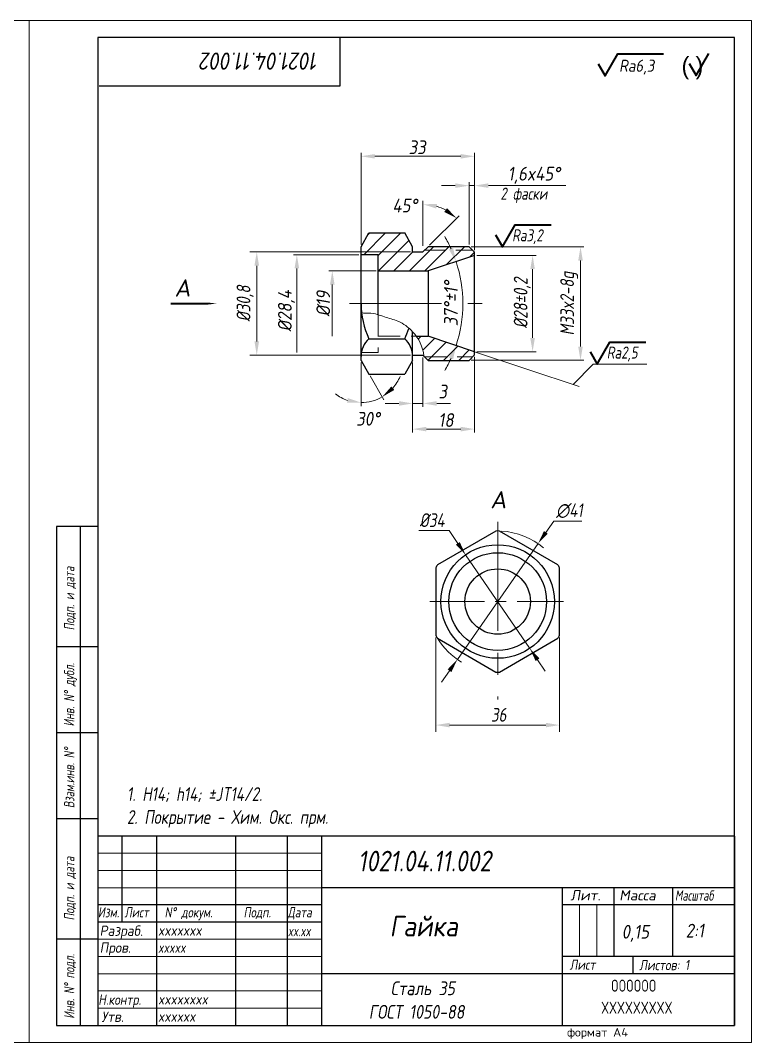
# Model space of a CAD drawing. Header units: millimetres. Extents: x 1490 to 2788, y -4564 to 680.
# Drawn here: x 2157.1 to 2369.6, y -4239 to -3942 of the extents above; entities that cross this region are included whole.
import ezdxf

# ---------------------------------------------------------------- set-up
doc = ezdxf.new("R2010")
doc.units = ezdxf.units.MM
doc.linetypes.add('CENTER', pattern=[50.8, 31.75, -6.35, 6.35, -6.35])
doc.linetypes.add('HIDDEN', pattern=[9.525, 6.35, -3.175])
for name, color, linetype, lineweight in [('Ax', 1, 'CENTER', 18), ('Dim', 3, 'Continuous', 40), ('Hatch', 5, 'Continuous', 18), ('Hidden', 6, 'HIDDEN', 18), ('Slim', 8, 'Continuous', 18), ('Text', 2, 'Continuous', 40), ('Wide', 31, 'Continuous', 60)]:
    doc.layers.add(name, color=color, linetype=linetype, lineweight=lineweight)
doc.styles.add('курсив', font='romans.shx', dxfattribs={"oblique": 10})
doc.styles.add('курсив 0_75', font='romans.shx', dxfattribs={"width": 0.75, "oblique": 10})
doc.styles.add('курсив 0_85', font='romans.shx', dxfattribs={"width": 0.85, "oblique": 10})
doc.dimstyles.new('L.Zero', dxfattribs={"dimtxt": 4, "dimasz": 1.8, "dimexe": 2, "dimexo": 0.625, "dimgap": 1, "dimtad": 1, "dimlfac": 5, "dimtxsty": 'курсив 0_85', "dimcen": 0, "dimadec": 1, "dimazin": 0, "dimtp": 0.0165, "dimtm": 0.0075, "dimtfac": 1, "dimtmove": 0, "dimatfit": 3, "dimldrblk": 'NONE', "dimfxl": 1, "dimlwd": 18, "dimlwe": 18, "dimarcsym": 0})
doc.dimstyles.new('к1_1', dxfattribs={"dimtxt": 4, "dimasz": 4, "dimexe": 1, "dimexo": 0.625, "dimtad": 1, "dimtxsty": 'курсив 0_85', "dimcen": 0, "dimadec": 0, "dimazin": 0, "dimtfac": 1, "dimtmove": 0, "dimatfit": 3, "dimldrblk": 'DOTSMALL', "dimfxl": 1, "dimlwd": 18, "dimlwe": 18, "dimarcsym": 0})
doc.dimstyles.new('к1_1св', dxfattribs={"dimtxt": 4, "dimasz": 4, "dimexe": 2, "dimexo": 0.625, "dimgap": 1, "dimtad": 1, "dimtoh": 1, "dimtxsty": 'курсив 0_75', "dimcen": 0, "dimadec": 0, "dimazin": 0, "dimtfac": 1, "dimtmove": 0, "dimatfit": 3, "dimldrblk": 'DOTSMALL', "dimfxl": 1, "dimlwd": 18, "dimlwe": 18, "dimarcsym": 0})

# ---------------------------------------------------------------- blocks, each defined once
blk = doc.blocks.new('*D20')
at = {"layer": 'Defpoints', "color": 0, "transparency": 16777216}
for p in [(2289.06, -4010.31), (2275.61, -4014.81), (2285.44, -4028.44), (2275.61, -4033.81), (2289.06, -4038.31)]:
    blk.add_point(p, dxfattribs=at)
at = {"layer": 'Dim', "color": 0, "lineweight": 18, "transparency": 16777216}
for start, end in [(24.463, 30.426), (341.5, 18.5), (329.574, 335.537)]:
    blk.add_arc((2247.21, -4024.31), 38.45, start, end, dxfattribs=at)
at = {"layer": 'Dim', "color": 0, "transparency": 16777216}
for points in [[(2282.83, -4008.14), (2281.59, -4008.63), (2283.68, -4012.11)], [(2281.59, -4039.99), (2282.83, -4040.48), (2283.68, -4036.51)]]:
    blk.add_solid(points, dxfattribs=at)
at = {"layer": 'Dim', "color": 0, "transparency": 16777216, "insert": (2282.17, -4024.31), "char_height": 4, "attachment_point": 5, "rotation": 90, "style": 'курсив 0_85'}
blk.add_mtext('37°%%p1%%d', dxfattribs=at)
blk = doc.blocks.new('_DotSmall')
at = {"color": 0, "linetype": 'ByBlock', "const_width": 0.5}
blk.add_lwpolyline([(-122670.927, 17467.939, 1), (-122670.802, 17467.939, 1)], format="xyb", close=True, dxfattribs=at)
blk = doc.blocks.new('*D21')
at = {"layer": 'Defpoints', "color": 0, "transparency": 16777216}
for p in [(2289.06, -4010.31), (2289.06, -4038.31), (2305.92, -4038.31)]:
    blk.add_point(p, dxfattribs=at)
at = {"layer": 'Dim', "color": 0, "lineweight": 18, "transparency": 16777216}
for p, q in [((2289.68, -4010.31), (2306.92, -4010.31)), ((2305.92, -4014.31), (2305.92, -4034.31)), ((2289.68, -4038.31), (2306.92, -4038.31))]:
    blk.add_line(p, q, dxfattribs=at)
at = {"layer": 'Dim', "color": 0, "transparency": 16777216}
for points in [[(2305.25, -4014.31), (2306.58, -4014.31), (2305.92, -4010.31)], [(2305.25, -4034.31), (2306.58, -4034.31), (2305.92, -4038.31)]]:
    blk.add_solid(points, dxfattribs=at)
at = {"layer": 'Dim', "color": 0, "transparency": 16777216, "insert": (2302.91, -4024.14), "char_height": 4, "attachment_point": 5, "rotation": 90, "style": 'курсив 0_75'}
blk.add_mtext('%%c28%%p0,2', dxfattribs=at)
blk = doc.blocks.new('*D22')
at = {"layer": 'Defpoints', "color": 0, "transparency": 16777216}
for p in [(2271.06, -4040.81), (2274.06, -4039.31), (2271.06, -4053.33)]:
    blk.add_point(p, dxfattribs=at)
at = {"layer": 'Dim', "color": 0, "lineweight": 18, "transparency": 16777216}
for p, q in [((2271.06, -4041.44), (2271.06, -4054.33)), ((2274.06, -4039.94), (2274.06, -4054.33)), ((2267.06, -4053.33), (2263.06, -4053.33)), ((2274.06, -4053.33), (2271.06, -4053.33)), ((2278.06, -4053.33), (2282.06, -4053.33))]:
    blk.add_line(p, q, dxfattribs=at)
at = {"layer": 'Dim', "color": 0, "transparency": 16777216}
for points in [[(2267.06, -4052.67), (2267.06, -4054), (2271.06, -4053.33)], [(2278.06, -4052.67), (2278.06, -4054), (2274.06, -4053.33)]]:
    blk.add_solid(points, dxfattribs=at)
at = {"layer": 'Dim', "color": 0, "transparency": 16777216, "insert": (2279.8, -4049.88), "char_height": 4, "attachment_point": 5, "style": 'курсив 0_85'}
blk.add_mtext('3', dxfattribs=at)
blk = doc.blocks.new('*D23')
at = {"layer": 'Defpoints', "color": 0, "transparency": 16777216}
for p in [(2287.46, -4007.81), (2287.46, -4040.81), (2319.85, -4040.81)]:
    blk.add_point(p, dxfattribs=at)
at = {"layer": 'Dim', "color": 0, "lineweight": 18, "transparency": 16777216}
for p, q in [((2288.08, -4007.81), (2320.85, -4007.81)), ((2319.85, -4011.81), (2319.85, -4036.81)), ((2288.08, -4040.81), (2320.85, -4040.81))]:
    blk.add_line(p, q, dxfattribs=at)
at = {"layer": 'Dim', "color": 0, "transparency": 16777216}
for points in [[(2319.18, -4011.81), (2320.51, -4011.81), (2319.85, -4007.81)], [(2319.18, -4036.81), (2320.51, -4036.81), (2319.85, -4040.81)]]:
    blk.add_solid(points, dxfattribs=at)
at = {"layer": 'Dim', "color": 0, "transparency": 16777216, "insert": (2316.56, -4024.31), "char_height": 4, "attachment_point": 5, "rotation": 90, "style": 'курсив 0_75'}
blk.add_mtext('M33x2-8g', dxfattribs=at)
blk = doc.blocks.new('*D24')
at = {"layer": 'Defpoints', "color": 0, "transparency": 16777216}
for p in [(2280.98, -3997.32), (2274.06, -4008.19), (2274.06, -4008.94), (2274.06, -4009.31), (2275.56, -4007.81)]:
    blk.add_point(p, dxfattribs=at)
at = {"layer": 'Dim', "color": 0, "lineweight": 18, "transparency": 16777216}
for p, q in [((2274.06, -4007.57), (2274.06, -3994.47)), ((2276, -4007.37), (2284.55, -3998.81))]:
    blk.add_line(p, q, dxfattribs=at)
blk.add_arc((2274.06, -4009.31), 13.85, 61.611, 73.389, dxfattribs=at)
at = {"layer": 'Dim', "color": 0, "transparency": 16777216}
for points in [[(2277.92, -3996.7), (2278.11, -3995.38), (2274.06, -3995.47)], [(2281.04, -3996.6), (2280.24, -3997.67), (2283.85, -3999.52)]]:
    blk.add_solid(points, dxfattribs=at)
at = {"layer": 'Dim', "color": 0, "transparency": 16777216, "insert": (2268.81, -3995.83), "char_height": 4, "attachment_point": 5, "style": 'курсив 0_85'}
blk.add_mtext('45°', dxfattribs=at)
blk = doc.blocks.new('*D25')
at = {"layer": 'Defpoints', "color": 0, "transparency": 16777216}
for p in [(2289.06, -3990.05), (2287.46, -4007.81), (2289.06, -4009.41)]:
    blk.add_point(p, dxfattribs=at)
at = {"layer": 'Dim', "color": 0, "lineweight": 18, "transparency": 16777216}
for p, q in [((2283.46, -3990.05), (2279.46, -3990.05)), ((2287.46, -4007.19), (2287.46, -3989.05)), ((2287.46, -3990.05), (2289.06, -3990.05)), ((2289.06, -4008.79), (2289.06, -3989.05)), ((2293.06, -3990.05), (2315.6, -3990.05))]:
    blk.add_line(p, q, dxfattribs=at)
at = {"layer": 'Dim', "color": 0, "transparency": 16777216}
for points in [[(2283.46, -3989.38), (2283.46, -3990.71), (2287.46, -3990.05)], [(2293.06, -3989.38), (2293.06, -3990.71), (2289.06, -3990.05)]]:
    blk.add_solid(points, dxfattribs=at)
at = {"layer": 'Dim', "color": 0, "transparency": 16777216, "insert": (2306.33, -3987.04), "char_height": 4, "attachment_point": 5, "style": 'курсив 0_85'}
blk.add_mtext('1,6x45%%d', dxfattribs=at)
blk = doc.blocks.new('_None')
blk = doc.blocks.new('*D26')
at = {"layer": 'Defpoints', "color": 0, "transparency": 16777216}
for p in [(2289.06, -3981.52), (2256.06, -4007.81), (2289.06, -4009.41)]:
    blk.add_point(p, dxfattribs=at)
at = {"layer": 'Dim', "color": 0, "lineweight": 18, "transparency": 16777216}
for p, q in [((2256.06, -4007.19), (2256.06, -3980.52)), ((2260.06, -3981.52), (2285.06, -3981.52)), ((2289.06, -4008.79), (2289.06, -3980.52))]:
    blk.add_line(p, q, dxfattribs=at)
at = {"layer": 'Dim', "color": 0, "transparency": 16777216}
for points in [[(2260.06, -3980.86), (2260.06, -3982.19), (2256.06, -3981.52)], [(2285.06, -3980.86), (2285.06, -3982.19), (2289.06, -3981.52)]]:
    blk.add_solid(points, dxfattribs=at)
at = {"layer": 'Dim', "color": 0, "transparency": 16777216, "insert": (2272.36, -3978.9), "char_height": 4, "attachment_point": 5, "style": 'курсив 0_85'}
blk.add_mtext('33', dxfattribs=at)
blk = doc.blocks.new('*D27')
at = {"layer": 'Defpoints', "color": 0, "transparency": 16777216}
for p in [(2271.06, -4040.81), (2289.06, -4039.21), (2289.06, -4060.79)]:
    blk.add_point(p, dxfattribs=at)
at = {"layer": 'Dim', "color": 0, "lineweight": 18, "transparency": 16777216}
for p, q in [((2271.06, -4041.44), (2271.06, -4061.79)), ((2289.06, -4039.84), (2289.06, -4061.79)), ((2275.06, -4060.79), (2285.06, -4060.79))]:
    blk.add_line(p, q, dxfattribs=at)
at = {"layer": 'Dim', "color": 0, "transparency": 16777216}
for points in [[(2275.06, -4060.13), (2275.06, -4061.46), (2271.06, -4060.79)], [(2285.06, -4060.13), (2285.06, -4061.46), (2289.06, -4060.79)]]:
    blk.add_solid(points, dxfattribs=at)
at = {"layer": 'Dim', "color": 0, "transparency": 16777216, "insert": (2280.74, -4058.17), "char_height": 4, "attachment_point": 5, "style": 'курсив 0_85'}
blk.add_mtext('18', dxfattribs=at)
blk = doc.blocks.new('*D28')
at = {"layer": 'Defpoints', "color": 0, "transparency": 16777216}
for p in [(2271.06, -4009.31), (2225.75, -4039.31), (2271.06, -4039.31)]:
    blk.add_point(p, dxfattribs=at)
at = {"layer": 'Dim', "color": 0, "lineweight": 18, "transparency": 16777216}
for p, q in [((2270.43, -4009.31), (2223.75, -4009.31)), ((2225.75, -4013.31), (2225.75, -4035.31)), ((2270.43, -4039.31), (2223.75, -4039.31))]:
    blk.add_line(p, q, dxfattribs=at)
at = {"layer": 'Dim', "color": 0, "transparency": 16777216}
for points in [[(2225.08, -4013.31), (2226.41, -4013.31), (2225.75, -4009.31)], [(2225.08, -4035.31), (2226.41, -4035.31), (2225.75, -4039.31)]]:
    blk.add_solid(points, dxfattribs=at)
at = {"layer": 'Dim', "color": 0, "transparency": 16777216, "insert": (2222.36, -4024.31), "char_height": 4, "attachment_point": 5, "rotation": 90, "style": 'курсив 0_75'}
blk.add_mtext('%%c30,8', dxfattribs=at)
blk = doc.blocks.new('*D179')
at = {"layer": 'Defpoints', "color": 0, "transparency": 16777216}
for p in [(2307.49, -4094.08), (2284.05, -4127.72)]:
    blk.add_point(p, dxfattribs=at)
at = {"layer": 'Dim', "color": 0, "lineweight": 18, "transparency": 16777216}
for p, q in [((2312.06, -4087.51), (2309.77, -4090.8)), ((2320.19, -4087.51), (2312.06, -4087.51)), ((2284.05, -4127.72), (2307.49, -4094.08)), ((2281.77, -4131), (2279.48, -4134.29))]:
    blk.add_line(p, q, dxfattribs=at)
blk.add_arc((2295.77, -4110.9), 20.5, 49.5526, 86.8453, dxfattribs=at)
at = {"layer": 'Dim', "color": 0, "transparency": 16777216}
for points in [[(2309.23, -4090.42), (2310.32, -4091.18), (2307.49, -4094.08)], [(2281.22, -4130.62), (2282.32, -4131.39), (2284.05, -4127.72)]]:
    blk.add_solid(points, dxfattribs=at)
at = {"layer": 'Dim', "color": 0, "transparency": 16777216, "insert": (2316.63, -4084.51), "char_height": 4, "attachment_point": 5, "style": 'курсив 0_75'}
blk.add_mtext('∅41', dxfattribs=at)
blk = doc.blocks.new('*D180')
at = {"layer": 'Defpoints', "color": 0, "transparency": 16777216}
for p in [(2277.77, -4120.71), (2313.77, -4120.71), (2313.77, -4146.8)]:
    blk.add_point(p, dxfattribs=at)
at = {"layer": 'Dim', "color": 0, "lineweight": 18, "transparency": 16777216}
for p, q in [((2277.77, -4121.34), (2277.77, -4148.8)), ((2313.77, -4121.34), (2313.77, -4148.8)), ((2281.77, -4146.8), (2309.77, -4146.8))]:
    blk.add_line(p, q, dxfattribs=at)
at = {"layer": 'Dim', "color": 0, "transparency": 16777216}
for points in [[(2281.77, -4146.13), (2281.77, -4147.46), (2277.77, -4146.8)], [(2309.77, -4146.13), (2309.77, -4147.46), (2313.77, -4146.8)]]:
    blk.add_solid(points, dxfattribs=at)
at = {"layer": 'Dim', "color": 0, "transparency": 16777216, "insert": (2296.07, -4143.8), "char_height": 4, "attachment_point": 5, "style": 'курсив 0_75'}
blk.add_mtext('36', dxfattribs=at)
blk = doc.blocks.new('*D181')
at = {"layer": 'Defpoints', "color": 0, "transparency": 16777216}
for p in [(2286.45, -4097.29), (2305.1, -4124.51)]:
    blk.add_point(p, dxfattribs=at)
at = {"layer": 'Dim', "color": 0, "lineweight": 18, "transparency": 16777216}
for p, q in [((2272.88, -4090.26), (2281.63, -4090.26)), ((2281.63, -4090.26), (2284.18, -4093.99)), ((2305.1, -4124.51), (2286.45, -4097.29)), ((2307.36, -4127.81), (2309.62, -4131.11))]:
    blk.add_line(p, q, dxfattribs=at)
at = {"layer": 'Dim', "color": 0, "transparency": 16777216}
for points in [[(2284.73, -4093.61), (2283.63, -4094.37), (2286.45, -4097.29)], [(2307.91, -4127.44), (2306.81, -4128.19), (2305.1, -4124.51)]]:
    blk.add_solid(points, dxfattribs=at)
at = {"layer": 'Dim', "color": 0, "transparency": 16777216, "insert": (2276.71, -4087.26), "char_height": 4, "attachment_point": 5, "style": 'курсив 0_75'}
blk.add_mtext('%%c34', dxfattribs=at)
blk = doc.blocks.new('*D29')
at = {"layer": 'Defpoints', "color": 0, "transparency": 16777216}
for p in [(2261.06, -4014.81), (2247.71, -4033.81), (2261.06, -4033.81)]:
    blk.add_point(p, dxfattribs=at)
at = {"layer": 'Dim', "color": 0, "lineweight": 18, "transparency": 16777216}
for p, q in [((2260.43, -4014.81), (2246.71, -4014.81)), ((2247.71, -4018.81), (2247.71, -4033.81))]:
    blk.add_line(p, q, dxfattribs=at)
at = {"layer": 'Dim', "color": 0, "transparency": 16777216}
blk.add_solid([(2247.04, -4018.81), (2248.37, -4018.81), (2247.71, -4014.81)], dxfattribs=at)
at = {"layer": 'Dim', "color": 0, "transparency": 16777216, "insert": (2245.08, -4024.35), "char_height": 4, "attachment_point": 5, "rotation": 90, "style": 'курсив 0_85'}
blk.add_mtext('%%c19', dxfattribs=at)
blk = doc.blocks.new('*D182')
at = {"layer": 'Defpoints', "color": 0, "transparency": 16777216}
for p in [(2256.06, -4010.11), (2237.39, -4038.51), (2256.06, -4038.51)]:
    blk.add_point(p, dxfattribs=at)
at = {"layer": 'Dim', "color": 0, "lineweight": 18, "transparency": 16777216}
for p, q in [((2255.43, -4010.11), (2236.39, -4010.11)), ((2237.39, -4014.11), (2237.39, -4038.51))]:
    blk.add_line(p, q, dxfattribs=at)
at = {"layer": 'Dim', "color": 0, "transparency": 16777216}
blk.add_solid([(2236.72, -4014.11), (2238.06, -4014.11), (2237.39, -4010.11)], dxfattribs=at)
at = {"layer": 'Dim', "color": 0, "transparency": 16777216, "insert": (2234.38, -4026.43), "char_height": 4, "attachment_point": 5, "rotation": 90, "style": 'курсив 0_85'}
blk.add_mtext('%%c28,4', dxfattribs=at)
blk = doc.blocks.new('*D183')
at = {"layer": 'Defpoints', "color": 0, "transparency": 16777216}
for p in [(2256.06, -4007.81), (2256.06, -4040.81), (2256.06, -4040.81), (2258.36, -4044.81), (2260.26, -4052.35)]:
    blk.add_point(p, dxfattribs=at)
at = {"layer": 'Dim', "color": 0, "lineweight": 18, "transparency": 16777216}
for p, q in [((2256.06, -4041.44), (2256.06, -4054.09)), ((2258.68, -4045.35), (2262.7, -4052.31))]:
    blk.add_line(p, q, dxfattribs=at)
for start, end in [(318.7412, 337.4825), (232.5175, 251.2588), (270, 300)]:
    blk.add_arc((2256.06, -4040.81), 12.28, start, end, dxfattribs=at)
at = {"layer": 'Dim', "color": 0, "transparency": 16777216}
for points in [[(2265.71, -4049.43), (2264.87, -4048.4), (2262.2, -4051.45)], [(2252.22, -4051.79), (2252, -4053.1), (2256.06, -4053.09)]]:
    blk.add_solid(points, dxfattribs=at)
at = {"layer": 'Dim', "color": 0, "transparency": 16777216, "insert": (2258.11, -4057.79), "char_height": 4, "attachment_point": 5, "style": 'курсив 0_85'}
blk.add_mtext('30°', dxfattribs=at)

msp = doc.modelspace()

# ---------------------------------------------------------------- hatches: boundary and pattern name
at = {"layer": 'Hatch'}
h = msp.add_hatch(dxfattribs=at)
h.set_pattern_fill('ANSI31', color=256, style=0)
h.set_pattern_definition([(45, (-7273.2652, 5219.5405), (-2.245064, 2.245064), [])])
h.paths.add_polyline_path([(2289.0556, -4010.311), (2289.0556, -4009.411), (2287.4556, -4007.811), (2275.5556, -4007.811), (2274.0556, -4009.311), (2271.0556, -4009.311), (2271.0556, -4007.811), (2268.7462, -4003.811), (2258.365, -4003.811), (2256.0556, -4007.811), (2256.0556, -4010.111), (2261.0556, -4010.111), (2261.0556, -4014.811), (2275.6065, -4014.811)])
edge = h.paths.add_edge_path()
edge.add_line((2275.6065, -4033.811), (2272.2443, -4033.811))
edge.add_line((2272.2443, -4033.811), (2272.1268, -4033.811))
edge.add_spline(control_points=[(2272.1268, -4033.811), (2273.3396, -4035.5111), (2274.1656, -4037.501), (2274.2684, -4039.5238)], knot_values=[18.03814704, 18.03814704, 18.03814704, 18.03814704, 24.11423485, 24.11423485, 24.11423485, 24.11423485], degree=3, periodic=0)
edge.add_line((2274.2684, -4039.5238), (2275.5556, -4040.811))
edge.add_line((2275.5556, -4040.811), (2287.4556, -4040.811))
edge.add_line((2287.4556, -4040.811), (2289.0556, -4039.211))
edge.add_line((2289.0556, -4039.211), (2289.0556, -4038.311))
edge.add_line((2289.0556, -4038.311), (2275.6065, -4033.811))

# ---------------------------------------------------------------- linework, layer by layer
for p, q in [((2249.974, -3961.0413), (2249.974, -3947.0413)), ((2179.974, -3961.0413), (2249.974, -3961.0413)), ((2256.0556, -4007.811), (2258.365, -4003.811)), ((2258.365, -4003.811), (2268.7462, -4003.811)), ((2271.0556, -4007.811), (2268.7462, -4003.811)), ((2256.0556, -4040.811), (2256.0556, -4007.811)), ((2271.0556, -4009.311), (2271.0556, -4007.811)), ((2271.0556, -4009.311), (2274.0556, -4009.311)), ((2275.5556, -4007.811), (2274.0556, -4009.311)), ((2287.4556, -4007.811), (2275.5556, -4007.811)), ((2287.4556, -4007.811), (2289.0556, -4009.411)), ((2289.0556, -4039.211), (2289.0556, -4009.411)), ((2261.0556, -4010.111), (2256.0556, -4010.111)), ((2261.0556, -4027.5586), (2261.0556, -4010.111)), ((2289.0556, -4010.311), (2275.6065, -4014.811)), ((2261.0556, -4014.811), (2275.6065, -4014.811)), ((2275.6065, -4014.811), (2275.6065, -4033.811)), ((2271.0556, -4040.811), (2271.0556, -4032.4904)), ((2258.365, -4034.561), (2268.7462, -4034.561)), ((2272.2443, -4033.811), (2275.6065, -4033.811)), ((2289.0556, -4038.311), (2275.6065, -4033.811)), ((2256.0556, -4040.811), (2258.365, -4044.811)), ((2271.0556, -4040.811), (2268.7462, -4044.811)), ((2271.0556, -4039.311), (2274.0556, -4039.311)), ((2275.5556, -4040.811), (2274.0556, -4039.311)), ((2275.5556, -4040.811), (2287.4556, -4040.811)), ((2289.0556, -4039.211), (2287.4556, -4040.811)), ((2258.365, -4044.811), (2268.7462, -4044.811)), ((2167.5614, -4089.0474), (2167.5614, -4234.0474)), ((2179.5614, -4089.0474), (2167.5614, -4089.0474)), ((2174.5619, -4233.9771), (2174.5619, -4089.0474)), ((2179.492, -4124.0471), (2167.5614, -4124.0485)), ((2179.4748, -4149.0471), (2167.5614, -4149.0467)), ((2167.5614, -4174.0449), (2167.5614, -4174.0449)), ((2179.5614, -4174.047), (2167.5614, -4174.0449)), ((2364.5614, -4179.0474), (2179.5614, -4179.0474)), ((2186.5614, -4179.0474), (2186.5614, -4204.0474)), ((2196.5614, -4179.0474), (2196.5614, -4234.0474)), ((2219.5614, -4179.0474), (2219.5614, -4234.0474)), ((2234.5614, -4179.0474), (2234.5614, -4234.0474)), ((2244.5614, -4179.0474), (2244.5614, -4234.0474)), ((2364.5614, -4234.0474), (2364.5614, -4179.0474)), ((2364.5614, -4179.0474), (2364.5614, -4234.0474)), ((2314.5614, -4194.0474), (2244.5614, -4194.0474)), ((2314.5614, -4194.0474), (2314.5614, -4234.0474)), ((2364.5614, -4194.0474), (2314.5614, -4194.0474)), ((2329.5614, -4194.0474), (2329.5614, -4214.0474)), ((2346.5614, -4194.0474), (2346.5614, -4214.0474)), ((2244.5614, -4199.0474), (2179.5614, -4199.0474)), ((2364.5614, -4199.0474), (2314.5614, -4199.0474)), ((2244.5614, -4204.0474), (2179.5614, -4204.0474)), ((2179.5614, -4209.0478), (2167.5614, -4208.9783)), ((2364.5614, -4214.0474), (2314.5614, -4214.0474)), ((2335.0658, -4214.0474), (2335.0658, -4219.0474)), ((2314.5614, -4219.0474), (2244.5614, -4219.0474)), ((2364.5614, -4219.0474), (2314.5614, -4219.0474)), ((2167.5614, -4234.0474), (2179.5614, -4234.0474)), ((2179.5614, -4234.0474), (2364.5614, -4234.0474))]:
    msp.add_line(p, q)
msp.add_lwpolyline([(2179.5614, -4234.0474), (2364.5614, -4234.0474), (2364.5614, -3947.0474), (2179.5614, -3947.0474)], close=True)
for points in [[(2295.2672, -4090.4066), (2278.2746, -4100.2174)], [(2313.2672, -4100.2174), (2296.2746, -4090.4066)], [(2277.7709, -4101.0897), (2277.7709, -4120.7112)], [(2313.7709, -4120.7112), (2313.7709, -4101.0897)], [(2278.2746, -4121.5836), (2295.2672, -4131.3943)], [(2296.2746, -4131.3943), (2313.2672, -4121.5836)]]:
    msp.add_lwpolyline(points)
for radius in [16.5, 14.2, 9.5]:
    msp.add_circle((2295.7709, -4110.9005), radius)
for centre, radius, start, end in [((2279.957, -4024.311), 23.9014, 180, 205.394295), ((2247.1542, -4024.311), 23.9014, 334.605705, 342.384097), ((2263.1237, -4039.7876), 7.0685, 132.317256, 179.439418), ((2263.9874, -4039.7876), 7.0685, 0.560582, 47.682744), ((2295.7709, -4110.9005), 20.5, 88.592123, 91.407877), ((2295.7709, -4110.9005), 20.5, 148.592123, 151.407877), ((2295.7709, -4110.9005), 20.5, 28.592123, 31.407877), ((2295.7709, -4110.9005), 20.5, 208.592123, 211.407877), ((2295.7709, -4110.9005), 20.5, 328.592123, 331.407877), ((2295.7709, -4110.9005), 20.5, 268.592123, 271.407877)]:
    msp.add_arc(centre, radius, start, end)
at = {"layer": 'Ax'}
for p, q in [((2252.729, -4024.311), (2279.4851, -4024.311)), ((2287.062, -4024.311), (2291.2757, -4024.311)), ((2295.7709, -4087.6999), (2295.7709, -4139.3486))]:
    msp.add_line(p, q, dxfattribs=at)
at = {"layer": 'Ax', "ltscale": 0.5}
msp.add_line((2276.0311, -4110.9005), (2314.885, -4110.9005), dxfattribs=at)
at = {"layer": 'Hidden'}
for p, q in [((2261.0556, -4027.5586), (2261.0556, -4038.511)), ((2261.0556, -4033.811), (2272.2443, -4033.811)), ((2261.0556, -4038.511), (2256.0556, -4038.511))]:
    msp.add_line(p, q, dxfattribs=at)
at = {"layer": 'Slim'}
for p, q in [((2280.6263, -4008.811), (2274.5556, -4008.811)), ((2288.4556, -4008.811), (2283.5721, -4008.811)), ((2289.0556, -4038.311), (2319.4321, -4048.3973)), ((2281.2392, -4039.811), (2274.5556, -4039.811)), ((2288.4556, -4039.811), (2284.0122, -4039.811)), ((2244.5614, -4184.0474), (2179.5614, -4184.0474)), ((2244.5614, -4189.0474), (2179.5614, -4189.0474)), ((2244.5614, -4194.0474), (2179.5614, -4194.0474)), ((2319.5614, -4199.0474), (2319.5614, -4214.0474)), ((2324.5614, -4199.0474), (2324.5614, -4214.0474)), ((2244.5614, -4209.0474), (2179.5614, -4209.0474)), ((2244.5614, -4214.0474), (2179.5614, -4214.0474)), ((2244.5614, -4219.0474), (2179.5614, -4219.0474)), ((2244.5614, -4224.0474), (2179.5614, -4224.0474)), ((2244.5614, -4229.0474), (2179.5614, -4229.0474))]:
    msp.add_line(p, q, dxfattribs=at)
for points in [[(1949.5613, -4239.0473), (2159.5613, -4239.0473), (2159.5613, -3942.0473), (1949.5613, -3942.0473)], [(2159.5613, -4239.0473), (2369.5613, -4239.0473), (2369.5613, -3942.0473), (2159.5613, -3942.0473)]]:
    msp.add_lwpolyline(points, close=True, dxfattribs=at)
msp.add_arc((2295.7709, -4110.9005), 20.5, 211.407877, 239.205409, dxfattribs=at)
msp.add_open_spline([(2256.0556, -4026.4914), (2256.0729, -4027.2361), (2259.7343, -4026.8402), (2262.4564, -4028.2314), (2267.3072, -4029.3119), (2271.9531, -4032.7202), (2274.1376, -4036.9496), (2274.2684, -4039.5238)], degree=3, knots=[0, 0, 0, 0, 2.23493178, 7.03879473, 11.14161977, 16.38179811, 24.11423485, 24.11423485, 24.11423485, 24.11423485], dxfattribs=at)
at = {"layer": 'Text'}
for points in [[(2324.957, -3954.66), (2326.9838, -3958.1706), (2330.6631, -3951.7979), (2343.9594, -3951.7979)], [(2351.4603, -3954.5117), (2353.4871, -3958.0222), (2357.1664, -3951.6495)], [(2295.1258, -4004.3004), (2297.1526, -4007.811), (2300.8319, -4001.4382), (2311.3441, -4001.4382)], [(2322.6276, -4038.3721), (2324.6545, -4041.8827), (2328.3338, -4035.5099), (2338.846, -4035.5099)]]:
    msp.add_lwpolyline(points, dxfattribs=at)
at = {"layer": 'Text', "color": 4}
msp.add_lwpolyline([(2200.7403, -4024.311, 0.6, 0.6, 0), (2207.3455, -4024.311, 1.5, 0, 0), (2214.1172, -4024.311, 0, 0, 0)], format="xyseb", dxfattribs=at)

# ---------------------------------------------------------------- texts
at = {"layer": 'Text', "oblique": 10}
for s, height, rotation, style, width, p in [('1021.04.11.002', 5, 180, 'курсив', 0.85, (2243.7258, -3951.3645)), ('Подп. и дата', 3, 90, 'курсив 0_75', 0.7, (2172.7513, -4119.2645)), ('Инв. N%%D дубл.', 3, 90, 'курсив 0_75', 0.7, (2172.7176, -4147.198)), ('Взам.инв. N%%D', 3, 90, 'курсив 0_75', 0.7, (2172.7513, -4170.9264)), ('Подп. и дата', 3, 90, 'курсив 0_75', 0.7, (2172.7513, -4203.5517)), ('Инв. N%%D подл.', 3, 90, 'курсив 0_75', 0.7, (2172.7513, -4232.1244))]:
    msp.add_text(s, height=height, rotation=rotation, dxfattribs=dict(at, style=style, width=width)).set_placement(p)
at = {"layer": 'Text'}
msp.add_text('( )', height=5, dxfattribs=at).set_placement((2349.2174, -3957.6935))
at = {"layer": 'Text', "oblique": 10}
for s, height, style, width, p in [('Ra6,3', 3.5, 'курсив 0_85', 0.85, (2331.0664, -3956.9505)), ('2 фаски', 3.5, 'курсив 0_75', 0.75, (2296.5616, -3994.1248)), ('Ra3,2', 3.5, 'курсив 0_75', 0.75, (2299.966, -4006.2359)), ('Ra2,5', 3.5, 'курсив 0_75', 0.75, (2327.4679, -4040.3076)), ('1021.04.11.002', 6, 'курсив', 0.8, (2255.1421, -4189.3163)), ('Масштаб', 3, 'курсив', 0.7, (2347.295, -4197.8011)), ('Изм.', 3, 'курсив 0_75', 0.75, (2179.5614, -4202.6928)), ('Лист', 3, 'курсив 0_75', 0.75, (2187.2974, -4202.6928)), ('N%%D докум.', 3, 'курсив 0_75', 0.75, (2198.9692, -4202.6928)), ('Подп.', 3, 'курсив 0_75', 0.75, (2221.9095, -4202.6928)), ('Дата', 3, 'курсив 0_75', 0.75, (2234.6829, -4202.6928)), ('Гайка', 6, 'курсив 0_85', 0.85, (2264.3434, -4208.2124)), ('Разраб.', 3, 'курсив', 0.9, (2180.0749, -4208.0484)), ('0,15', 4, 'курсив 0_85', 0.85, (2331.8162, -4208.8497)), ('2:1', 4, 'курсив 0_85', 0.85, (2350.4164, -4208.5305)), ('xxxxxxx', 3, 'курсив 0_85', 0.85, (2197.0667, -4207.9682)), ('Пров.', 3, 'курсив', 0.9, (2180.1009, -4212.953)), ('xxxxx', 3, 'курсив 0_85', 0.75, (2197.0667, -4212.9682)), ('Лист', 3, 'курсив', 0.8, (2316.6628, -4217.9165)), ('Листов: 1', 3, 'курсив', 0.8, (2336.9072, -4218.0224)), ('Сталь 35', 4, 'курсив', 0.8, (2264.6555, -4225.2822)), ('Н.контр.', 3, 'курсив', 0.8, (2179.6915, -4228.072)), ('xxxxxxxx', 3, 'курсив 0_85', 0.85, (2197.0667, -4227.9682)), (' ГОСТ 1050-88', 4, 'курсив', 0.8, (2256.1842, -4232.116)), ('Утв.', 3, 'курсив', 0.9, (2180.6225, -4233.0502)), ('xxxxxx', 3, 'курсив 0_85', 0.85, (2197.0667, -4232.9682))]:
    msp.add_text(s, height=height, dxfattribs=dict(at, style=style, width=width)).set_placement(p)
at = {"layer": 'Text', "style": 'курсив', "oblique": 10}
for s, p in [('Лит.', (2316.9158, -4197.7531)), ('Масса', (2331.1154, -4197.7531))]:
    msp.add_text(s, height=3, dxfattribs=at).set_placement(p)
at = {"layer": 'Text', "ltscale": 0.8, "style": 'курсив', "oblique": 10, "width": 0.7}
msp.add_text('xx.xx', height=3, dxfattribs=at).set_placement((2234.7875, -4208.1543))
at = {"layer": 'Text', "style": 'курсив'}
msp.add_text('формат А4', height=2.5, dxfattribs=at).set_placement((2315.9427, -4237.3104))
at = {"layer": 'Text', "ltscale": 6, "insert": (2188.0191, -4164.8477), "char_height": 4, "width": 177.752582, "attachment_point": 1, "style": 'курсив 0_75'}
msp.add_mtext('1. H14; h14; %%PJT14/2.\\P2. Покрытие - Хим. Окс. прм.', dxfattribs=at)
at = {"layer": 'Wide', "style": 'курсив', "oblique": 10}
for p in [(2201.8313, -4022.2833), (2293.6183, -4083.8102)]:
    msp.add_text('A', height=5, dxfattribs=at).set_placement(p)
at = {"layer": 'Wide', "lineweight": 50, "style": 'курсив', "width": 0.7}
for s, p in [('OOOOOO', (2328.713, -4224.2672)), ('XXXXXXXXX', (2325.8396, -4230.677))]:
    msp.add_text(s, height=3.5, dxfattribs=at).set_placement(p)

# ---------------------------------------------------------------- dimensions: what is measured, and where the dimension line sits
at = {"layer": 'Dim'}
for base, p1, p2, override, picture, middle in [((2289.0556, -3981.5235), (2256.0556, -4007.811), (2289.0556, -4009.411), {"dimlfac": 1}, '*D26', (2272.3596, -3981.5235)), ((2271.0556, -4053.335), (2274.0556, -4039.311), (2271.0556, -4040.811), {"dimtmove": 2}, '*D22', (2279.8034, -4049.8789))]:
    dim = msp.add_linear_dim(base=base, p1=p1, p2=p2, dimstyle='к1_1', override=override, dxfattribs=at)
    dim.commit()
    dim.dimension.update_dxf_attribs({"geometry": picture, "text_midpoint": middle, "dimtype": 160})
dim = msp.add_linear_dim(base=(2289.0556, -3990.0466), p1=(2287.4556, -4007.811), p2=(2289.0556, -4009.411), text='<>x45%%d', dimstyle='к1_1', override={"dimlfac": 1}, dxfattribs=at)
dim.commit()
dim.dimension.update_dxf_attribs({"geometry": '*D25', "text_midpoint": (2306.3287, -3990.0466), "dimtype": 160})
for base, line1, line2, picture, middle in [((2280.9783, -3997.3204), ((2275.5556, -4007.811), (2274.0556, -4009.311)), ((2274.0556, -4008.9431), (2274.0556, -4008.1917)), '*D24', (2268.8125, -3995.8277)), ((2260.2568, -4052.3537), ((2256.0556, -4040.811), (2256.0556, -4007.811)), ((2256.0556, -4040.811), (2258.365, -4044.811)), '*D183', (2258.1135, -4057.7896))]:
    dim = msp.add_angular_dim_2l(base=base, line1=line1, line2=line2, dimstyle='к1_1', override={"dimtmove": 1}, dxfattribs=at)
    dim.commit()
    dim.dimension.update_dxf_attribs({"geometry": picture, "text_midpoint": middle, "dimtype": 162})
dim = msp.add_angular_dim_2l(base=(2285.4432, -4028.4415), line1=((2289.0556, -4038.311), (2275.6065, -4033.811)), line2=((2289.0556, -4010.311), (2275.6065, -4014.811)), text='<>%%p1%%d', dimstyle='к1_1', override={"dimgap": 1.5, "dimtmove": 1}, dxfattribs=at)
dim.commit()
dim.dimension.update_dxf_attribs({"geometry": '*D20', "text_midpoint": (2282.1657, -4024.311)})
dim = msp.add_linear_dim(base=(2225.7454, -4039.311), p1=(2271.0556, -4009.311), p2=(2271.0556, -4039.311), angle=90, text='%%c30,8', dimstyle='к1_1св', dxfattribs=at)
dim.commit()
dim.dimension.update_dxf_attribs({"geometry": '*D28', "text_midpoint": (2225.7454, -4024.311), "dimtype": 160})
for base, p1, p2, text, override, picture, middle in [((2319.8479, -4040.811), (2287.4556, -4007.811), (2287.4556, -4040.811), 'M<>x2-8g', {"dimlfac": 1, "dimtxsty": 'курсив 0_75'}, '*D23', (2319.8479, -4024.311)), ((2237.3894, -4038.511), (2256.0556, -4010.111), (2256.0556, -4038.511), '%%c<>', {"dimblk2": 'None', "dimsah": 1, "dimse2": 1}, '*D182', (2237.3894, -4026.4281)), ((2305.9161, -4038.311), (2289.0556, -4010.311), (2289.0556, -4038.311), '%%c28%%p0,2', {"dimtxsty": 'курсив 0_75'}, '*D21', (2305.9161, -4024.1371)), ((2247.7056, -4033.811), (2261.0556, -4014.811), (2261.0556, -4033.811), '%%c<>', {"dimlfac": 1, "dimblk2": 'None', "dimsah": 1, "dimse2": 1}, '*D29', (2247.7056, -4024.3475))]:
    dim = msp.add_linear_dim(base=base, p1=p1, p2=p2, angle=90, text=text, dimstyle='к1_1', override=override, dxfattribs=at)
    dim.commit()
    dim.dimension.update_dxf_attribs({"geometry": picture, "text_midpoint": middle, "dimtype": 160})
for base, p1, p2, dimstyle, picture, middle in [((2289.0556, -4060.7947), (2271.0556, -4040.811), (2289.0556, -4039.211), 'к1_1', '*D27', (2280.7443, -4060.7947)), ((2313.7709, -4146.7973), (2277.7709, -4120.7112), (2313.7709, -4120.7112), 'к1_1св', '*D180', (2296.0743, -4146.7973))]:
    dim = msp.add_linear_dim(base=base, p1=p1, p2=p2, dimstyle=dimstyle, dxfattribs=at)
    dim.commit()
    dim.dimension.update_dxf_attribs({"geometry": picture, "text_midpoint": middle, "dimtype": 160})
dim = msp.add_diameter_dim_2p(p1=(2284.0544, -4127.7222), p2=(2307.4874, -4094.0787), dimstyle='к1_1св', dxfattribs=at)
dim.commit()
dim.dimension.update_dxf_attribs({"geometry": '*D179', "text_midpoint": (2316.6267, -4084.5141)})
dim = msp.add_diameter_dim_2p(p1=(2305.0968, -4124.5121), p2=(2286.445, -4097.2888), text='%%c34', dimstyle='к1_1св', dxfattribs=at)
dim.commit()
dim.dimension.update_dxf_attribs({"geometry": '*D181', "text_midpoint": (2276.7082, -4090.2643), "dimtype": 163})

# ---------------------------------------------------------------- leaders
at = {"layer": 'Slim'}
msp.add_leader([(2317.7223, -4047.8295), (2323.503, -4041.8827), (2339.1131, -4041.8827)], dimstyle='L.Zero', dxfattribs=at)

doc.saveas('drawing.dxf')
